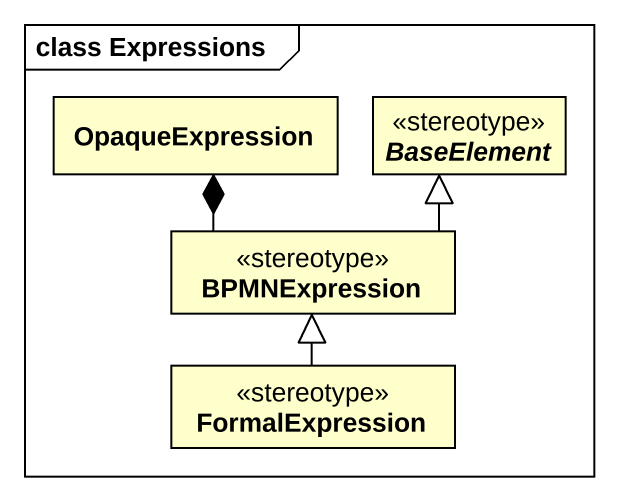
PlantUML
@startuml
mainframe class Expressions
hide circle
hide empty members
class OpaqueExpression
abstract class BaseElement <<stereotype>>
class BPMNExpression <<stereotype>>
class FormalExpression <<stereotype>>
BPMNExpression -up-* OpaqueExpression
BPMNExpression -up-|> BaseElement
FormalExpression -up-|> BPMNExpression
@enduml
